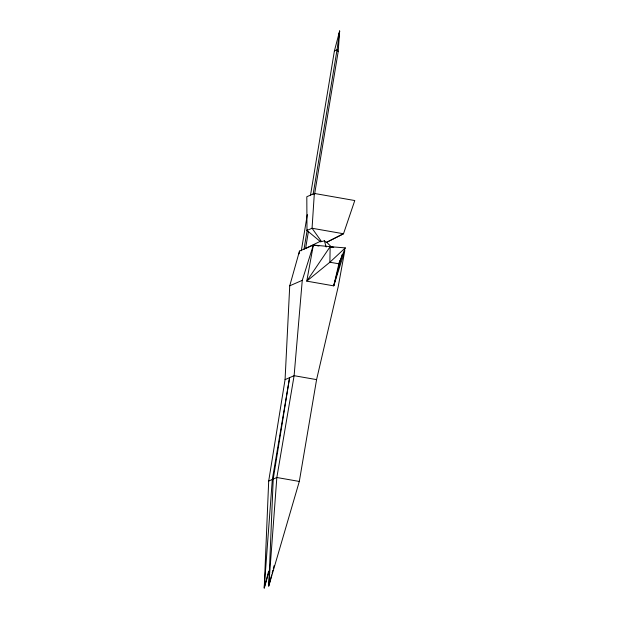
<?xml version="1.0" encoding="UTF-8"?>
<svg xmlns="http://www.w3.org/2000/svg" width="619" height="619" viewBox="0 0 619 619"><rect width="100%" height="100%" fill="white"/><g stroke="black" fill="none" stroke-linecap="round" stroke-linejoin="round"><path stroke-width="0.93" d="M268.592 571.337L264.22 588.05L268.692 481.056L285.065 379.633L289.731 285.808L299.488 251.082L313.353 245.039L330.151 246.664L329.881 262.232L306.761 281.134L333.718 285.862L344.814 250.548L338.214 286.651L316.58 379.625L299.31 481.443L268.747 586.077L273.219 479.083L289.591 377.66L272.314 479.477L264.22 588.05L269.629 569.534M314.336 193.445L312.053 228.249L321.555 241.627L324.387 240.814L326.368 242.47L343.506 233.765L354.78 200.541L314.336 193.445L306.807 196.734L306.985 230.454L320.781 241.967L320.596 241.186L306.42 248.057M314.56 194.343L338.183 51.64L339.661 30.95L334.392 50.975L310.452 195.581M315.21 245.364L313.353 245.039L302.265 280.345L294.11 375.687L276.84 477.504L268.747 586.077L271.656 574.935M299.07 253.891L299.488 251.082M301.314 250.757L307.303 214.607M303.983 249.503L307.295 229.525M313.121 194.327L337.061 49.721L339.661 30.95L338.562 36.49M305.585 248.567L308.417 231.444M313.353 245.039L306.761 281.134L330.151 246.664L345.294 247.902L338.872 263.802L333.718 285.862L342.145 254.556M272.143 573.078L272.871 570.292M273.358 568.435L274.085 565.65M339.993 260.328L338.872 263.802L329.881 262.232L345.294 247.902M326.368 242.47L326.716 242.253L331.97 247.585M326.391 242.377L343.506 233.765L312.053 228.249L306.985 230.454M334.392 50.975L337.061 49.721L338.183 51.64M289.731 285.808L302.265 280.345M285.065 379.633L294.11 375.687L316.58 379.625M268.692 481.056L272.314 479.477M273.219 479.083L276.84 477.504L299.31 481.443M330.151 246.664L333.742 247.298M317.06 245.681L318.909 246.006M320.596 241.186L321.555 241.627M324.387 240.814L326.167 247.058"/></g></svg>
